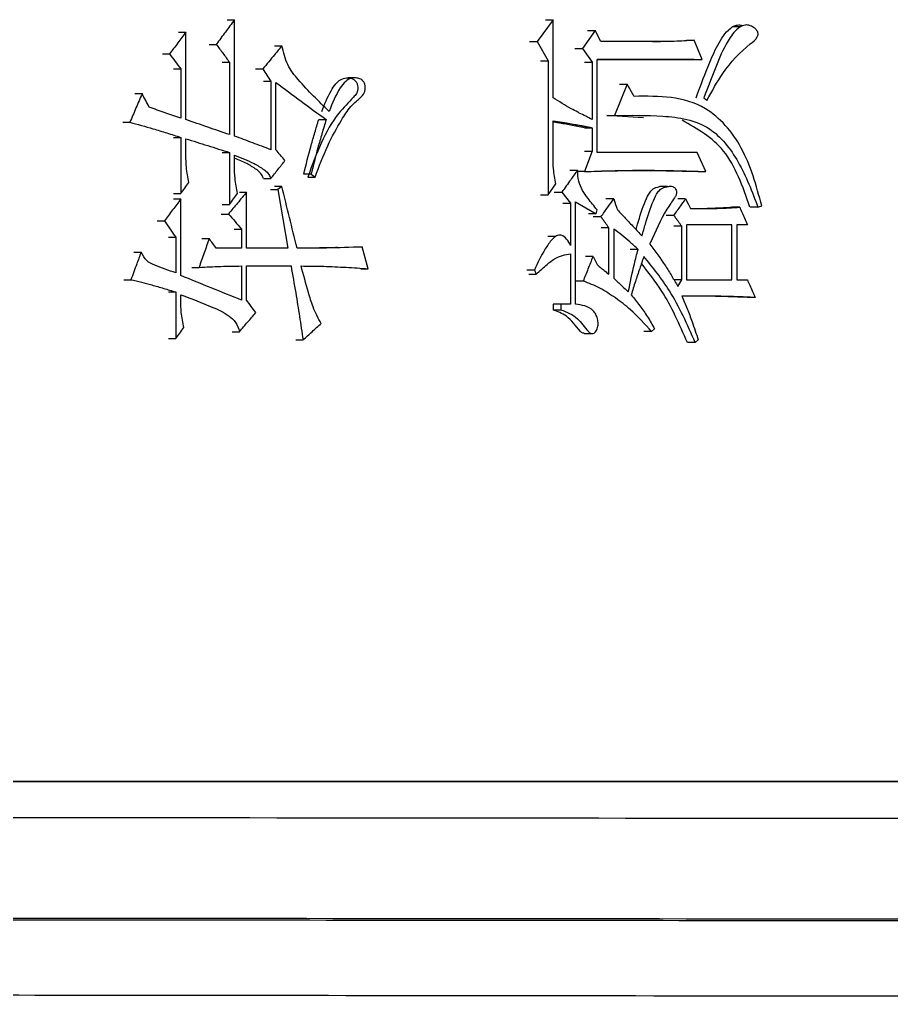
# Model space of a CAD drawing. Header units: millimetres. Extents: x 2687 to 4367, y 1046 to 2234.
# Drawn here: x 3475.95 to 3482.84, y 1370.34 to 1378.13 of the extents above; entities that cross this region are included whole.
import ezdxf

# ---------------------------------------------------------------- set-up
doc = ezdxf.new("R2010")
doc.units = ezdxf.units.MM

msp = doc.modelspace()

# ---------------------------------------------------------------- linework, layer by layer
at = {"color": 7, "linetype": 'Continuous', "lineweight": 25}
for p, q in [((3477.5861, 1378.1276), (3477.6435, 1378.1276)), ((3477.6435, 1377.2081), (3477.6435, 1378.1276)), ((3480.1616, 1378.1276), (3480.0373, 1377.9545)), ((3480.101, 1378.1276), (3480.1616, 1378.1276)), ((3480.1616, 1377.511), (3480.1616, 1378.1276)), ((3477.2019, 1378.0302), (3477.2588, 1378.0302)), ((3477.2588, 1377.3379), (3477.2588, 1378.0302)), ((3480.4945, 1378.0411), (3480.394, 1377.9004)), ((3480.4335, 1378.0411), (3480.4945, 1378.0411)), ((3480.5409, 1377.9545), (3480.4945, 1378.0411)), ((3481.6432, 1378.0709), (3481.5802, 1378.0709)), ((3479.9769, 1377.9545), (3480.0373, 1377.9545)), ((3480.0373, 1377.9545), (3480.1228, 1377.8031)), ((3481.0106, 1377.9545), (3480.5409, 1377.9545)), ((3480.9488, 1377.9545), (3481.0106, 1377.9545)), ((3481.2166, 1377.9654), (3481.2787, 1377.9654)), ((3481.3399, 1377.8139), (3481.2787, 1377.9654)), ((3477.4422, 1377.9329), (3477.4994, 1377.9329)), ((3477.9607, 1377.9221), (3478.0186, 1377.9221)), ((3480.3331, 1377.9004), (3480.394, 1377.9004)), ((3480.394, 1377.9004), (3480.4714, 1377.7923)), ((3477.0735, 1377.8572), (3477.1303, 1377.8572)), ((3477.6035, 1377.7923), (3477.6035, 1377.2189)), ((3480.0622, 1377.8031), (3480.1228, 1377.8031)), ((3480.1228, 1377.8031), (3480.1228, 1376.743)), ((3480.4103, 1377.7923), (3480.4714, 1377.7923)), ((3480.4714, 1377.7923), (3480.4714, 1377.338)), ((3480.51, 1377.8139), (3481.3399, 1377.8139)), ((3480.51, 1377.0783), (3480.51, 1377.8139)), ((3481.2773, 1377.8139), (3480.51, 1377.8139)), ((3481.2777, 1377.8139), (3481.3399, 1377.8139)), ((3477.1618, 1377.7382), (3477.2187, 1377.7382)), ((3477.2187, 1377.7382), (3477.2187, 1377.3487)), ((3477.8094, 1377.7382), (3477.8671, 1377.7382)), ((3477.8731, 1377.6408), (3477.9309, 1377.6408)), ((3477.9309, 1377.6408), (3477.9309, 1377.1)), ((3478.5998, 1377.6677), (3478.5409, 1377.6677)), ((3477.9707, 1377.1), (3477.9707, 1377.63)), ((3480.7491, 1377.6192), (3480.6489, 1377.3704)), ((3480.6877, 1377.6192), (3480.7491, 1377.6192)), ((3480.803, 1377.5218), (3480.7491, 1377.6192)), ((3476.8563, 1377.5435), (3476.9129, 1377.5435)), ((3478.3098, 1377.3379), (3478.3681, 1377.3379)), ((3480.1616, 1377.0459), (3480.1616, 1377.3271)), ((3480.8766, 1377.3524), (3480.5873, 1377.3704)), ((3480.5877, 1377.3704), (3480.6489, 1377.3704)), ((3476.7597, 1377.3163), (3476.8161, 1377.3163)), ((3480.4103, 1377.273), (3480.4714, 1377.273)), ((3480.4714, 1377.273), (3480.4714, 1377.0892)), ((3477.2187, 1377.1973), (3477.2187, 1376.7538)), ((3477.2588, 1377.0567), (3477.2588, 1377.1865)), ((3480.4714, 1377.0892), (3480.4095, 1376.9269)), ((3480.4103, 1377.0892), (3480.4714, 1377.0892)), ((3477.5461, 1377.0783), (3477.6035, 1377.0783)), ((3477.6035, 1377.0783), (3477.6035, 1376.6673)), ((3477.6435, 1376.9701), (3477.6435, 1377.0567)), ((3481.3016, 1377.0783), (3480.51, 1377.0783)), ((3481.3704, 1376.9269), (3481.3016, 1377.0783)), ((3480.2945, 1376.9377), (3480.3554, 1376.9377)), ((3477.8728, 1376.8727), (3477.9308, 1376.8727)), ((3478.2491, 1376.9052), (3478.1909, 1376.9052)), ((3478.2491, 1376.9052), (3478.2809, 1376.8836)), ((3480.4095, 1376.9269), (3480.3486, 1376.9269)), ((3481.3079, 1376.9269), (3481.239, 1376.9293)), ((3481.3082, 1376.9269), (3481.3704, 1376.9269)), ((3477.9288, 1376.7862), (3477.9867, 1376.7863)), ((3478.0185, 1376.8079), (3477.9606, 1376.8079)), ((3478.0185, 1376.8079), (3477.9867, 1376.7863)), ((3480.1228, 1376.743), (3480.1849, 1376.8295)), ((3481.067, 1376.8088), (3481.0048, 1376.8088)), ((3477.1618, 1376.7105), (3477.2187, 1376.7105)), ((3477.2187, 1376.1048), (3477.2187, 1376.7105)), ((3477.6818, 1376.7646), (3477.7394, 1376.7646)), ((3477.7394, 1376.3211), (3477.7394, 1376.7646)), ((3480.0622, 1376.743), (3480.1228, 1376.743)), ((3480.1707, 1376.7646), (3480.2314, 1376.7646)), ((3480.2314, 1376.7646), (3480.3011, 1376.6781)), ((3480.6412, 1376.7105), (3480.58, 1376.7105)), ((3481.2098, 1376.7106), (3481.1478, 1376.7106)), ((3480.2403, 1376.6781), (3480.3011, 1376.6781)), ((3480.3011, 1376.6781), (3480.3011, 1376.3427)), ((3480.3399, 1376.6889), (3480.5023, 1376.5916)), ((3480.5023, 1376.5916), (3480.51, 1376.624)), ((3481.6373, 1376.6457), (3481.5747, 1376.6456)), ((3477.5381, 1376.5915), (3477.5955, 1376.5915)), ((3480.5023, 1376.5916), (3480.4412, 1376.5916)), ((3480.5409, 1376.5699), (3480.4798, 1376.5699)), ((3481.1179, 1376.5807), (3481.056, 1376.5807)), ((3477.0333, 1376.5374), (3477.0901, 1376.5374)), ((3477.6419, 1376.4725), (3477.6994, 1376.4725)), ((3477.6994, 1376.4725), (3477.6994, 1376.3211)), ((3480.6027, 1376.4834), (3480.5415, 1376.4834)), ((3480.6027, 1376.1156), (3480.6027, 1376.4834)), ((3480.6412, 1376.4726), (3480.6412, 1376.0831)), ((3481.1792, 1376.4942), (3481.1172, 1376.4942)), ((3481.1792, 1376.0723), (3481.1792, 1376.4942)), ((3481.5764, 1376.505), (3481.2175, 1376.505)), ((3481.2175, 1376.505), (3481.2175, 1376.0723)), ((3481.5136, 1376.505), (3481.2175, 1376.505)), ((3481.5764, 1376.505), (3481.5139, 1376.505)), ((3481.5764, 1376.0723), (3481.5764, 1376.505)), ((3481.6982, 1376.505), (3481.6145, 1376.505)), ((3481.6145, 1376.505), (3481.6145, 1376.0723)), ((3481.6982, 1376.505), (3481.6355, 1376.505)), ((3477.1216, 1376.4076), (3477.1785, 1376.4076)), ((3477.1785, 1376.4076), (3477.1785, 1376.1264)), ((3477.3862, 1376.3968), (3477.4434, 1376.3968)), ((3480.1826, 1376.414), (3480.1216, 1376.414)), ((3477.6994, 1376.3211), (3477.4994, 1376.3211)), ((3478.0663, 1376.3211), (3477.7394, 1376.3211)), ((3478.4586, 1376.327), (3478.5941, 1376.3319)), ((3478.5941, 1376.3319), (3478.6532, 1376.3319)), ((3480.8338, 1376.3103), (3480.7723, 1376.3103)), ((3476.8483, 1376.2888), (3476.9049, 1376.2888)), ((3480.3011, 1376.2778), (3480.3011, 1375.8776)), ((3480.4791, 1376.2562), (3480.4181, 1376.2562)), ((3477.3061, 1376.1697), (3477.3632, 1376.1697)), ((3477.6994, 1376.1805), (3477.6995, 1375.91)), ((3477.7394, 1376.1805), (3478.0901, 1376.1805)), ((3477.7394, 1375.91), (3477.7394, 1376.1805)), ((3478.0322, 1376.1805), (3478.0901, 1376.1805)), ((3478.6418, 1376.1588), (3478.7006, 1376.1589)), ((3480.014, 1376.148), (3479.9536, 1376.148)), ((3479.9691, 1376.1156), (3480.0295, 1376.1156)), ((3480.014, 1376.148), (3480.0295, 1376.1156)), ((3476.7677, 1376.0723), (3476.8242, 1376.0723)), ((3481.1792, 1376.0723), (3481.1172, 1376.0723)), ((3481.2175, 1376.0723), (3481.5764, 1376.0723)), ((3481.6145, 1376.0723), (3481.6982, 1376.0723)), ((3477.1785, 1375.9749), (3477.1785, 1375.6072)), ((3477.2187, 1375.91), (3477.2187, 1375.9533)), ((3481.759, 1375.9317), (3481.6962, 1375.9317)), ((3480.1626, 1375.8776), (3480.1626, 1375.8343)), ((3480.2236, 1375.8776), (3480.163, 1375.8776)), ((3480.2236, 1375.8776), (3480.2236, 1375.8343)), ((3480.3011, 1375.8776), (3480.2236, 1375.8776)), ((3480.1626, 1375.8343), (3480.2236, 1375.8343)), ((3477.6259, 1375.6612), (3477.6834, 1375.6612)), ((3480.4082, 1375.6466), (3480.4696, 1375.6466)), ((3480.9414, 1375.6613), (3480.9645, 1375.6829)), ((3478.1275, 1375.5963), (3478.1856, 1375.5963)), ((3481.2863, 1375.5747), (3481.2239, 1375.5747)), ((3481.2863, 1375.5747), (3481.3093, 1375.5964))]:
    msp.add_line(p, q, dxfattribs=at)
at = {"color": 7, "linetype": 'Continuous', "lineweight": 25, "flags": 128}
for points in [[(3477.5461, 1377.7923), (3477.5747, 1377.7923), (3477.6035, 1377.7923)], [(3481.3552, 1377.511), (3481.3666, 1377.5002), (3481.3781, 1377.4894)], [(3477.1618, 1377.1973), (3477.1778, 1377.1973), (3477.1941, 1377.1973), (3477.2187, 1377.1973)], [(3478.2227, 1376.8836), (3478.237, 1376.8836), (3478.2516, 1376.8836), (3478.2662, 1376.8836), (3478.2809, 1376.8836)], [(3477.9867, 1376.7863), (3478.0265, 1376.5537), (3478.0663, 1376.3211)], [(3477.1618, 1376.7538), (3477.176, 1376.7538), (3477.1904, 1376.7538), (3477.2187, 1376.7538)], [(3480.6412, 1376.7105), (3480.6567, 1376.6673), (3480.6721, 1376.624)], [(3481.2098, 1376.7106), (3481.229, 1376.6727), (3481.2481, 1376.6348)], [(3477.5461, 1376.6673), (3477.5604, 1376.6673), (3477.575, 1376.6673), (3477.6035, 1376.6673)], [(3480.3399, 1375.8776), (3480.3399, 1376.2833), (3480.3399, 1376.6889)], [(3481.7818, 1376.6457), (3481.7562, 1376.6457), (3481.7374, 1376.6457), (3481.719, 1376.6457)], [(3478.7006, 1376.1589), (3478.6769, 1376.2454), (3478.6532, 1376.3319)], [(3480.4791, 1376.2562), (3480.4946, 1376.2238), (3480.51, 1376.1913)], [(3480.4018, 1376.0615), (3480.3863, 1376.0615), (3480.3708, 1376.0615), (3480.3408, 1376.0615)], [(3481.1486, 1376.0182), (3481.1639, 1376.0453), (3481.1792, 1376.0723)], [(3477.1216, 1375.9749), (3477.1361, 1375.9749), (3477.1507, 1375.9749), (3477.1785, 1375.9749)], [(3477.1216, 1375.6072), (3477.1358, 1375.6072), (3477.1502, 1375.6072), (3477.1785, 1375.6072)], [(3480.9414, 1375.6613), (3480.9188, 1375.6613), (3480.8991, 1375.6613), (3480.8798, 1375.6613)]]:
    msp.add_lwpolyline(points, dxfattribs=at)
at = {"color": 7, "linetype": 'Continuous', "lineweight": 25}
for points, knots in [([(3477.6435, 1378.1276), (3477.6195, 1378.0951), (3477.5715, 1378.0302), (3477.5235, 1377.9653), (3477.4994, 1377.9329)], [0, 0, 0, 0, 0.5, 1, 1, 1, 1]), ([(3477.2588, 1378.0302), (3477.2374, 1378.0014), (3477.1946, 1377.9437), (3477.1517, 1377.886), (3477.1303, 1377.8572)], [0, 0, 0, 0, 0.5, 1, 1, 1, 1]), ([(3481.2927, 1377.511), (3481.3227, 1377.5916), (3481.3728, 1377.7266), (3481.4513, 1377.9107), (3481.5191, 1378.0242), (3481.5827, 1378.0757), (3481.6205, 1378.0877), (3481.6472, 1378.0866), (3481.6593, 1378.079), (3481.6607, 1378.0782)], [0, 0, 0, 0, 0.340614, 0.570086, 0.802719, 0.875052, 0.933763, 0.992662, 1, 1, 1, 1]), ([(3481.3781, 1377.4894), (3481.4185, 1377.5627), (3481.5135, 1377.7352), (3481.6569, 1377.8906), (3481.7655, 1377.9696), (3481.7815, 1378.0024), (3481.7836, 1378.0138), (3481.7823, 1378.0252), (3481.7761, 1378.0395), (3481.7594, 1378.0595), (3481.7298, 1378.0788), (3481.6901, 1378.0897), (3481.6441, 1378.076), (3481.5863, 1378.0265), (3481.5106, 1377.9094), (3481.4358, 1377.7266), (3481.3821, 1377.583), (3481.3552, 1377.511)], [0, 0, 0, 0, 0.163724, 0.385241, 0.440262, 0.448909, 0.455116, 0.461357, 0.469621, 0.484499, 0.514444, 0.547094, 0.577932, 0.622921, 0.7083, 0.85364, 1, 1, 1, 1]), ([(3481.2787, 1377.9654), (3481.2522, 1377.9635), (3481.1991, 1377.9598), (3481.1097, 1377.9558), (3481.0468, 1377.955), (3481.0106, 1377.9545)], [0, 0, 0, 0, 0.29749, 0.594994, 1, 1, 1, 1]), ([(3477.4994, 1377.9329), (3477.5168, 1377.9094), (3477.5515, 1377.8626), (3477.5862, 1377.8157), (3477.6035, 1377.7923)], [0, 0, 0, 0, 0.499999, 1, 1, 1, 1]), ([(3478.0185, 1377.9221), (3477.9991, 1377.8984), (3477.9641, 1377.8559), (3477.9136, 1377.7946), (3477.8826, 1377.757), (3477.8671, 1377.7382)], [0, 0, 0, 0, 0.386049, 0.693024, 1, 1, 1, 1]), ([(3478.3919, 1377.4028), (3478.3088, 1377.4829), (3478.1927, 1377.5949), (3478.0554, 1377.7672), (3478.031, 1377.87), (3478.0186, 1377.9221)], [0, 0, 0, 0, 0.553442, 0.773992, 1, 1, 1, 1]), ([(3477.1303, 1377.8572), (3477.145, 1377.8373), (3477.1745, 1377.7977), (3477.204, 1377.758), (3477.2187, 1377.7382)], [0, 0, 0, 0, 0.499999, 1, 1, 1, 1]), ([(3477.8671, 1377.7382), (3477.8777, 1377.7219), (3477.899, 1377.6895), (3477.9203, 1377.657), (3477.9309, 1377.6408)], [0, 0, 0, 0, 0.499999, 1, 1, 1, 1]), ([(3478.3332, 1377.4028), (3478.3556, 1377.4588), (3478.3865, 1377.5358), (3478.4395, 1377.6188), (3478.4807, 1377.657), (3478.5261, 1377.6702), (3478.5639, 1377.6663), (3478.5901, 1377.6539), (3478.6058, 1377.638), (3478.6153, 1377.6176), (3478.6193, 1377.5938), (3478.6173, 1377.5685), (3478.6062, 1377.5396), (3478.5535, 1377.4816), (3478.38, 1377.3096), (3478.2902, 1377.0669), (3478.2223, 1376.8836)], [0, 0, 0, 0, 0.133499, 0.184051, 0.225722, 0.267722, 0.304937, 0.324851, 0.341374, 0.357927, 0.374455, 0.392764, 0.411749, 0.441496, 0.578283, 1, 1, 1, 1]), ([(3478.2809, 1376.8836), (3478.3122, 1376.9676), (3478.371, 1377.1257), (3478.4719, 1377.3071), (3478.547, 1377.4276), (3478.6027, 1377.4807), (3478.6409, 1377.5115), (3478.6666, 1377.5408), (3478.6773, 1377.5731), (3478.6781, 1377.6), (3478.6719, 1377.6254), (3478.6593, 1377.6452), (3478.6387, 1377.6603), (3478.6067, 1377.6695), (3478.5642, 1377.6672), (3478.5167, 1377.6404), (3478.452, 1377.5546), (3478.4175, 1377.4676), (3478.3919, 1377.4028)], [0, 0, 0, 0, 0.197624, 0.371591, 0.471167, 0.521337, 0.556787, 0.592598, 0.61138, 0.630161, 0.649113, 0.666951, 0.682877, 0.711545, 0.752921, 0.793459, 0.846543, 1, 1, 1, 1]), ([(3477.9707, 1377.63), (3478.0371, 1377.5813), (3478.1698, 1377.484), (3478.302, 1377.3866), (3478.3681, 1377.3379)], [0, 0, 0, 0, 0.5, 1, 1, 1, 1]), ([(3476.9129, 1377.5435), (3476.8968, 1377.5056), (3476.8645, 1377.4299), (3476.8322, 1377.3542), (3476.8161, 1377.3163)], [0, 0, 0, 0, 0.499999, 1, 1, 1, 1]), ([(3476.9693, 1377.4353), (3476.9599, 1377.4533), (3476.9411, 1377.4894), (3476.9223, 1377.5254), (3476.9129, 1377.5435)], [0, 0, 0, 0, 0.499998, 1, 1, 1, 1]), ([(3480.4714, 1377.338), (3480.4373, 1377.3552), (3480.399, 1377.3746), (3480.3439, 1377.4033), (3480.2735, 1377.4403), (3480.2093, 1377.4809), (3480.1616, 1377.511)], [0, 0, 0, 0, 0.325176, 0.365823, 0.528414, 1, 1, 1, 1]), ([(3481.8122, 1376.6565), (3481.7685, 1376.8158), (3481.6833, 1377.1263), (3481.3269, 1377.5262), (3481.0003, 1377.5235), (3480.803, 1377.5218)], [0, 0, 0, 0, 0.294377, 0.573566, 1, 1, 1, 1]), ([(3477.2187, 1377.3487), (3477.1772, 1377.3632), (3477.0941, 1377.392), (3477.0109, 1377.4209), (3476.9693, 1377.4353)], [0, 0, 0, 0, 0.499999, 1, 1, 1, 1]), ([(3477.6035, 1377.2189), (3477.5461, 1377.2388), (3477.4314, 1377.2784), (3477.3164, 1377.3181), (3477.2588, 1377.3379)], [0, 0, 0, 0, 0.5, 1, 1, 1, 1]), ([(3478.1906, 1376.9052), (3478.2094, 1376.9814), (3478.2367, 1377.0923), (3478.2786, 1377.2356), (3478.2992, 1377.3038), (3478.3095, 1377.3379)], [0, 0, 0, 0, 0.52212, 0.761035, 1, 1, 1, 1]), ([(3478.3681, 1377.3379), (3478.3569, 1377.3007), (3478.3343, 1377.2262), (3478.2927, 1377.0828), (3478.2662, 1376.975), (3478.2491, 1376.9052)], [0, 0, 0, 0, 0.260983, 0.521979, 1, 1, 1, 1]), ([(3480.1616, 1377.3271), (3480.1639, 1377.3268), (3480.1684, 1377.3261), (3480.1741, 1377.3253), (3480.1798, 1377.3245), (3480.1844, 1377.3238), (3480.1889, 1377.3232), (3480.1935, 1377.3225), (3480.198, 1377.3219), (3480.2037, 1377.321), (3480.2083, 1377.3204), (3480.214, 1377.3195), (3480.2196, 1377.3187), (3480.2265, 1377.3177), (3480.2333, 1377.3166), (3480.2401, 1377.3156), (3480.2469, 1377.3145), (3480.2606, 1377.3124), (3480.2901, 1377.3077), (3480.3196, 1377.3025), (3480.3422, 1377.2983), (3480.3513, 1377.2966), (3480.3603, 1377.2949), (3480.3716, 1377.2928), (3480.3807, 1377.291), (3480.3897, 1377.2893), (3480.3965, 1377.288), (3480.4022, 1377.2869), (3480.4078, 1377.2858), (3480.4123, 1377.2849), (3480.4168, 1377.284), (3480.4213, 1377.2831), (3480.4259, 1377.2822), (3480.4315, 1377.281), (3480.436, 1377.2801), (3480.4417, 1377.279), (3480.4462, 1377.2781), (3480.4507, 1377.2772), (3480.4552, 1377.2763), (3480.4597, 1377.2754), (3480.4655, 1377.2742), (3480.469, 1377.2735), (3480.4714, 1377.273)], [0, 0, 0, 0, 0.021952, 0.043903, 0.054879, 0.07683, 0.087806, 0.098782, 0.120733, 0.131709, 0.15366, 0.164636, 0.186587, 0.208539, 0.23049, 0.252442, 0.274393, 0.296345, 0.384151, 0.559767, 0.581718, 0.603669, 0.647572, 0.669524, 0.713427, 0.735378, 0.75733, 0.779281, 0.790257, 0.812208, 0.823184, 0.83416, 0.856111, 0.867087, 0.889038, 0.900014, 0.921965, 0.932941, 0.943917, 0.965868, 0.976844, 1, 1, 1, 1]), ([(3480.6489, 1377.3704), (3480.7748, 1377.372), (3481.0263, 1377.3751), (3481.3943, 1377.3232), (3481.6442, 1377.0079), (3481.7353, 1376.768), (3481.7818, 1376.6457)], [0, 0, 0, 0, 0.273656, 0.546764, 0.768873, 1, 1, 1, 1]), ([(3481.7187, 1376.6457), (3481.6612, 1376.8089), (3481.5497, 1377.1257), (3481.3019, 1377.2656), (3481.1819, 1377.3334)], [0, 0, 0, 0, 0.515406, 1, 1, 1, 1]), ([(3476.8161, 1377.3163), (3476.8772, 1377.3), (3476.9753, 1377.2737), (3477.1091, 1377.2324), (3477.1822, 1377.209), (3477.2187, 1377.1973)], [0, 0, 0, 0, 0.452168, 0.726066, 1, 1, 1, 1]), ([(3480.41, 1377.273), (3480.3739, 1377.2803), (3480.3045, 1377.2944), (3480.2216, 1377.3088), (3480.1748, 1377.3159), (3480.1616, 1377.3178)], [0, 0, 0, 0, 0.437629, 0.840944, 1, 1, 1, 1]), ([(3477.2588, 1377.1865), (3477.3164, 1377.1685), (3477.4314, 1377.1324), (3477.5461, 1377.0963), (3477.6035, 1377.0783)], [0, 0, 0, 0, 0.5, 1, 1, 1, 1]), ([(3477.9309, 1377.1), (3477.883, 1377.118), (3477.7874, 1377.154), (3477.6914, 1377.1901), (3477.6435, 1377.2081)], [0, 0, 0, 0, 0.5000003, 1, 1, 1, 1]), ([(3478.0424, 1377.0134), (3478.0305, 1377.0278), (3478.0066, 1377.0567), (3477.9827, 1377.0855), (3477.9707, 1377.1)], [0, 0, 0, 0, 0.500001, 1, 1, 1, 1]), ([(3477.2829, 1376.8403), (3477.275, 1376.8801), (3477.2607, 1376.9512), (3477.2594, 1377.0244), (3477.2588, 1377.0567)], [0, 0, 0, 0, 0.558835, 1, 1, 1, 1]), ([(3477.6435, 1377.0567), (3477.6957, 1377.0365), (3477.7755, 1377.0057), (3477.8618, 1376.9538), (3477.9104, 1376.9171), (3477.924, 1376.8876), (3477.9308, 1376.8728)], [0, 0, 0, 0, 0.494008, 0.754052, 0.875824, 1, 1, 1, 1]), ([(3477.8727, 1376.8728), (3477.8659, 1376.8876), (3477.8523, 1376.9171), (3477.8038, 1376.9537), (3477.736, 1376.9953), (3477.6761, 1377.019), (3477.6435, 1377.0318)], [0, 0, 0, 0, 0.152424, 0.301831, 0.620832, 1, 1, 1, 1]), ([(3477.9309, 1376.8728), (3477.9404, 1376.8848), (3477.9596, 1376.9089), (3477.9967, 1376.9558), (3478.0243, 1376.9906), (3478.0424, 1377.0134)], [0, 0, 0, 0, 0.257094, 0.514188, 1, 1, 1, 1]), ([(3480.1849, 1376.8295), (3480.1771, 1376.8693), (3480.1633, 1376.9404), (3480.1621, 1377.0136), (3480.1616, 1377.0459)], [0, 0, 0, 0, 0.558835, 1, 1, 1, 1]), ([(3477.6675, 1376.7538), (3477.6595, 1376.7936), (3477.6453, 1376.8647), (3477.644, 1376.9379), (3477.6435, 1376.9701)], [0, 0, 0, 0, 0.558835, 1, 1, 1, 1]), ([(3480.3553, 1376.9377), (3480.3375, 1376.9128), (3480.3079, 1376.8714), (3480.2666, 1376.8137), (3480.2431, 1376.781), (3480.2314, 1376.7646)], [0, 0, 0, 0, 0.432628, 0.716314, 1, 1, 1, 1]), ([(3480.51, 1376.624), (3480.4861, 1376.6539), (3480.4466, 1376.7033), (3480.3936, 1376.7752), (3480.3597, 1376.851), (3480.3568, 1376.9086), (3480.3554, 1376.9377)], [0, 0, 0, 0, 0.3343851, 0.5522025, 0.7732716, 1, 1, 1, 1]), ([(3480.4095, 1376.9269), (3480.4819, 1376.9295), (3480.6265, 1376.9346), (3480.7888, 1376.9375), (3480.8811, 1376.9374), (3480.9036, 1376.9373), (3480.9103, 1376.9372), (3480.9171, 1376.9372), (3480.9238, 1376.9371), (3480.9305, 1376.9371), (3480.9395, 1376.937), (3480.9485, 1376.9369), (3480.9575, 1376.9368), (3480.9643, 1376.9368), (3480.971, 1376.9367), (3480.9777, 1376.9366), (3480.9845, 1376.9365), (3480.9912, 1376.9364), (3481.0002, 1376.9363), (3481.0092, 1376.9362), (3481.0182, 1376.936), (3481.0249, 1376.9359), (3481.0316, 1376.9358), (3481.0384, 1376.9357), (3481.0451, 1376.9356), (3481.0519, 1376.9354), (3481.0586, 1376.9353), (3481.0653, 1376.9352), (3481.0743, 1376.935), (3481.0833, 1376.9348), (3481.0922, 1376.9346), (3481.099, 1376.9345), (3481.1057, 1376.9343), (3481.1124, 1376.9342), (3481.1192, 1376.934), (3481.1259, 1376.9339), (3481.1348, 1376.9337), (3481.1438, 1376.9334), (3481.1528, 1376.9332), (3481.1595, 1376.933), (3481.1662, 1376.9329), (3481.173, 1376.9327), (3481.1797, 1376.9325), (3481.1864, 1376.9323), (3481.1931, 1376.9322), (3481.1998, 1376.932), (3481.2088, 1376.9317), (3481.2178, 1376.9315), (3481.2267, 1376.9312), (3481.2334, 1376.931), (3481.2401, 1376.9308), (3481.2469, 1376.9306), (3481.2536, 1376.9304), (3481.2603, 1376.9302), (3481.2692, 1376.93), (3481.2782, 1376.9297), (3481.2871, 1376.9294), (3481.2938, 1376.9292), (3481.3006, 1376.929), (3481.3073, 1376.9288), (3481.314, 1376.9286), (3481.3207, 1376.9284), (3481.3274, 1376.9282), (3481.3363, 1376.928), (3481.3453, 1376.9277), (3481.3542, 1376.9274), (3481.3619, 1376.9272), (3481.3673, 1376.927), (3481.3704, 1376.9269)], [0, 0, 0, 0, 0.22469, 0.449389, 0.505561, 0.512583, 0.519604, 0.526626, 0.533647, 0.540669, 0.547691, 0.561734, 0.568755, 0.575777, 0.582798, 0.58982, 0.596841, 0.603863, 0.610884, 0.624927, 0.631949, 0.638971, 0.645992, 0.653014, 0.660035, 0.667057, 0.674078, 0.6811, 0.688121, 0.702164, 0.709186, 0.716207, 0.723229, 0.730251, 0.737272, 0.744294, 0.751315, 0.765358, 0.77238, 0.779401, 0.786423, 0.793444, 0.800466, 0.807487, 0.814509, 0.821531, 0.828552, 0.842595, 0.849617, 0.856638, 0.86366, 0.870681, 0.877703, 0.884724, 0.891746, 0.905789, 0.912811, 0.919832, 0.926854, 0.933875, 0.940897, 0.947918, 0.95494, 0.961961, 0.976004, 0.983026, 0.990048, 1, 1, 1, 1]), ([(3480.4859, 1376.9296), (3480.4945, 1376.9298), (3480.5728, 1376.9323), (3480.8258, 1376.9372), (3481.0453, 1376.9343), (3481.1689, 1376.9315), (3481.2145, 1376.9302), (3481.233, 1376.9297), (3481.2386, 1376.9295), (3481.2389, 1376.9295), (3481.2391, 1376.9295)], [0, 0, 0, 0, 0.05514, 0.498585, 0.766188, 0.892547, 0.95596, 0.964089, 0.972518, 1, 1, 1, 1]), ([(3477.2187, 1376.7538), (3477.2294, 1376.7682), (3477.2508, 1376.7971), (3477.2722, 1376.8259), (3477.2829, 1376.8403)], [0, 0, 0, 0, 0.5, 1, 1, 1, 1]), ([(3478.1379, 1376.3211), (3478.118, 1376.4022), (3478.0782, 1376.5645), (3478.0384, 1376.7268), (3478.0185, 1376.8079)], [0, 0, 0, 0, 0.5, 1, 1, 1, 1]), ([(3480.8175, 1376.4688), (3480.8217, 1376.4834), (3480.8443, 1376.5607), (3480.8765, 1376.6619), (3480.9193, 1376.7571), (3480.9571, 1376.7952), (3480.9851, 1376.8057), (3481.0024, 1376.8079), (3481.0045, 1376.8082)], [0, 0, 0, 0, 0.106522, 0.565835, 0.752734, 0.847216, 0.981134, 1, 1, 1, 1]), ([(3480.8646, 1376.4185), (3480.8737, 1376.4498), (3480.9011, 1376.544), (3480.9385, 1376.662), (3480.9813, 1376.757), (3481.0193, 1376.7957), (3481.055, 1376.8068), (3481.0861, 1376.8126), (3481.107, 1376.8099), (3481.1214, 1376.8013), (3481.1314, 1376.7883), (3481.1373, 1376.7721), (3481.1383, 1376.7551), (3481.1338, 1376.7364), (3481.1068, 1376.6948), (3481.025, 1376.583), (3480.9713, 1376.449), (3480.9273, 1376.3564), (3480.926, 1376.3536)], [0, 0, 0, 0, 0.09118, 0.273688, 0.348082, 0.385671, 0.439079, 0.473308, 0.494951, 0.511315, 0.527714, 0.54364, 0.558961, 0.57304, 0.596062, 0.704689, 0.991099, 1, 1, 1, 1]), ([(3477.2187, 1376.7105), (3477.1973, 1376.6817), (3477.1544, 1376.624), (3477.1115, 1376.5663), (3477.0901, 1376.5374)], [0, 0, 0, 0, 0.5, 1, 1, 1, 1]), ([(3477.7394, 1376.7646), (3477.7154, 1376.7358), (3477.6675, 1376.6781), (3477.6195, 1376.6204), (3477.5955, 1376.5915)], [0, 0, 0, 0, 0.5, 1, 1, 1, 1]), ([(3477.6035, 1376.6673), (3477.6142, 1376.6817), (3477.6355, 1376.7105), (3477.6568, 1376.7394), (3477.6675, 1376.7538)], [0, 0, 0, 0, 0.4999996, 1, 1, 1, 1]), ([(3480.5409, 1376.5699), (3480.5498, 1376.5824), (3480.5676, 1376.6074), (3480.6011, 1376.6542), (3480.6256, 1376.6886), (3480.6412, 1376.7105)], [0, 0, 0, 0, 0.266242, 0.532485, 1, 1, 1, 1]), ([(3481.1179, 1376.5807), (3481.1268, 1376.5932), (3481.1444, 1376.6182), (3481.1751, 1376.6615), (3481.1969, 1376.6922), (3481.2098, 1376.7106)], [0, 0, 0, 0, 0.288429, 0.576858, 1, 1, 1, 1]), ([(3480.6721, 1376.624), (3480.6929, 1376.6017), (3480.7355, 1376.5564), (3480.7997, 1376.4878), (3480.8429, 1376.4416), (3480.8646, 1376.4185)], [0, 0, 0, 0, 0.32488, 0.66244, 1, 1, 1, 1]), ([(3481.248, 1376.6351), (3481.2705, 1376.6351), (3481.3363, 1376.6352), (3481.4451, 1376.6385), (3481.5313, 1376.6433), (3481.5744, 1376.6456)], [0, 0, 0, 0, 0.206279, 0.603063, 1, 1, 1, 1]), ([(3481.2481, 1376.6348), (3481.2914, 1376.6348), (3481.3374, 1376.6347), (3481.386, 1376.6351), (3481.3941, 1376.6352), (3481.4022, 1376.6353), (3481.4103, 1376.6354), (3481.417, 1376.6355), (3481.4238, 1376.6356), (3481.4292, 1376.6357), (3481.4359, 1376.6359), (3481.4427, 1376.636), (3481.4535, 1376.6362), (3481.4643, 1376.6365), (3481.475, 1376.6368), (3481.4831, 1376.6371), (3481.4912, 1376.6374), (3481.502, 1376.6377), (3481.5114, 1376.6381), (3481.5209, 1376.6385), (3481.5263, 1376.6388), (3481.533, 1376.6391), (3481.5397, 1376.6394), (3481.5505, 1376.64), (3481.5613, 1376.6406), (3481.5747, 1376.6414), (3481.5855, 1376.6421), (3481.5989, 1376.643), (3481.6097, 1376.6437), (3481.6234, 1376.6447), (3481.6317, 1376.6453), (3481.6373, 1376.6457)], [0, 0, 0, 0, 0.332695, 0.353489, 0.374282, 0.395075, 0.415869, 0.436662, 0.447059, 0.467852, 0.478249, 0.499042, 0.519836, 0.561422, 0.582216, 0.603009, 0.623803, 0.644596, 0.686183, 0.69658, 0.717373, 0.72777, 0.748563, 0.769356, 0.810943, 0.831737, 0.873323, 0.894117, 0.935704, 0.956497, 1, 1, 1, 1]), ([(3481.6373, 1376.6457), (3481.6437, 1376.6309), (3481.657, 1376.6002), (3481.6773, 1376.5533), (3481.6912, 1376.5211), (3481.6982, 1376.505)], [0, 0, 0, 0, 0.3137275, 0.6568637, 1, 1, 1, 1]), ([(3481.7818, 1376.6457), (3481.7869, 1376.6475), (3481.797, 1376.6511), (3481.8071, 1376.6547), (3481.8122, 1376.6565)], [0, 0, 0, 0, 0.4999878, 1, 1, 1, 1]), ([(3477.5955, 1376.5915), (3477.6128, 1376.5717), (3477.6475, 1376.532), (3477.6821, 1376.4924), (3477.6994, 1376.4725)], [0, 0, 0, 0, 0.499998, 1, 1, 1, 1]), ([(3480.6027, 1376.4834), (3480.5938, 1376.4959), (3480.579, 1376.5165), (3480.5584, 1376.5454), (3480.5467, 1376.5617), (3480.5409, 1376.5699)], [0, 0, 0, 0, 0.432649, 0.716324, 1, 1, 1, 1]), ([(3481.1792, 1376.4942), (3481.1704, 1376.5067), (3481.1557, 1376.5273), (3481.1353, 1376.5562), (3481.1237, 1376.5726), (3481.1179, 1376.5807)], [0, 0, 0, 0, 0.432649, 0.716324, 1, 1, 1, 1]), ([(3477.0901, 1376.5374), (3477.1048, 1376.5158), (3477.1343, 1376.4725), (3477.1638, 1376.4293), (3477.1785, 1376.4076)], [0, 0, 0, 0, 0.499998, 1, 1, 1, 1]), ([(3480.8338, 1376.3103), (3480.8124, 1376.3312), (3480.7712, 1376.3714), (3480.7067, 1376.4253), (3480.6631, 1376.4568), (3480.6412, 1376.4726)], [0, 0, 0, 0, 0.349925, 0.674457, 1, 1, 1, 1]), ([(3477.4434, 1376.3968), (3477.43, 1376.359), (3477.4033, 1376.2832), (3477.3766, 1376.2075), (3477.3632, 1376.1697)], [0, 0, 0, 0, 0.499999, 1, 1, 1, 1]), ([(3477.4994, 1376.3211), (3477.4901, 1376.3337), (3477.4714, 1376.359), (3477.4527, 1376.3842), (3477.4434, 1376.3968)], [0, 0, 0, 0, 0.500001, 1, 1, 1, 1]), ([(3480.3011, 1376.3427), (3480.2914, 1376.3601), (3480.2722, 1376.3941), (3480.2316, 1376.4287), (3480.1869, 1376.4216), (3480.1434, 1376.3811), (3480.0817, 1376.2923), (3480.0409, 1376.2054), (3480.014, 1376.148)], [0, 0, 0, 0, 0.121652, 0.238643, 0.329835, 0.425879, 0.621221, 1, 1, 1, 1]), ([(3478.4589, 1376.3263), (3478.4575, 1376.3263), (3478.4519, 1376.3261), (3478.3973, 1376.3243), (3478.3104, 1376.3225), (3478.2187, 1376.3216), (3478.1655, 1376.3213), (3478.1432, 1376.3213), (3478.1378, 1376.3212)], [0, 0, 0, 0, 0.0351185, 0.1395016, 0.536343, 0.8228396, 0.9570858, 1, 1, 1, 1]), ([(3478.6532, 1376.3319), (3478.5595, 1376.3279), (3478.4635, 1376.3239), (3478.3647, 1376.3224), (3478.3574, 1376.3223), (3478.3501, 1376.3222), (3478.3428, 1376.3221), (3478.3355, 1376.322), (3478.3282, 1376.3219), (3478.3209, 1376.3218), (3478.3135, 1376.3218), (3478.3038, 1376.3217), (3478.294, 1376.3216), (3478.2843, 1376.3215), (3478.277, 1376.3215), (3478.2697, 1376.3214), (3478.2623, 1376.3214), (3478.255, 1376.3214), (3478.2477, 1376.3213), (3478.2404, 1376.3213), (3478.2306, 1376.3213), (3478.2209, 1376.3212), (3478.2111, 1376.3212), (3478.2038, 1376.3212), (3478.1965, 1376.3212), (3478.1892, 1376.3212), (3478.1818, 1376.3212), (3478.1745, 1376.3211), (3478.1672, 1376.3211), (3478.1599, 1376.3211), (3478.1501, 1376.3211), (3478.1428, 1376.3211), (3478.1379, 1376.3211)], [0, 0, 0, 0, 0.54643, 0.560604, 0.574777, 0.588951, 0.603124, 0.617298, 0.631471, 0.645645, 0.659818, 0.673992, 0.702338, 0.716512, 0.730685, 0.744859, 0.759032, 0.773206, 0.787379, 0.801553, 0.815726, 0.844073, 0.858247, 0.87242, 0.886594, 0.900767, 0.914941, 0.929114, 0.943288, 0.957461, 0.971635, 1, 1, 1, 1]), ([(3480.7568, 1375.975), (3480.7721, 1376.049), (3480.7952, 1376.1618), (3480.824, 1376.2724), (3480.8338, 1376.3103)], [0, 0, 0, 0, 0.65698, 1, 1, 1, 1]), ([(3480.926, 1376.3536), (3480.9686, 1376.2974), (3481.0298, 1376.2164), (3481.1009, 1376.1011), (3481.1327, 1376.0459), (3481.1486, 1376.0182)], [0, 0, 0, 0, 0.53234, 0.766047, 1, 1, 1, 1]), ([(3476.9048, 1376.2887), (3476.8934, 1376.258), (3476.8743, 1376.2066), (3476.8474, 1376.1345), (3476.8319, 1376.093), (3476.8242, 1376.0723)], [0, 0, 0, 0, 0.425233, 0.712616, 1, 1, 1, 1]), ([(3477.1785, 1376.1264), (3477.1234, 1376.1451), (3477.0464, 1376.1713), (3476.945, 1376.2162), (3476.9184, 1376.2643), (3476.9049, 1376.2887)], [0, 0, 0, 0, 0.554938, 0.774738, 1, 1, 1, 1]), ([(3480.0295, 1376.1156), (3480.0577, 1376.1421), (3480.1039, 1376.1856), (3480.1714, 1376.2402), (3480.2355, 1376.267), (3480.2793, 1376.2742), (3480.3011, 1376.2778)], [0, 0, 0, 0, 0.34464, 0.565757, 0.783533, 1, 1, 1, 1]), ([(3480.4018, 1376.0615), (3480.4147, 1376.094), (3480.4404, 1376.1589), (3480.4662, 1376.2238), (3480.4791, 1376.2562)], [0, 0, 0, 0, 0.5, 1, 1, 1, 1]), ([(3480.8799, 1376.2562), (3480.8688, 1376.2241), (3480.8459, 1376.158), (3480.8124, 1376.0571), (3480.7908, 1375.9879), (3480.7799, 1375.9533)], [0, 0, 0, 0, 0.320379, 0.660141, 1, 1, 1, 1]), ([(3481.2863, 1375.5747), (3481.2237, 1375.7165), (3481.1126, 1375.9677), (3480.9506, 1376.1686), (3480.8799, 1376.2562)], [0, 0, 0, 0, 0.56421, 1, 1, 1, 1]), ([(3477.3632, 1376.1697), (3477.3918, 1376.1712), (3477.4489, 1376.1744), (3477.5611, 1376.1788), (3477.6445, 1376.1798), (3477.6994, 1376.1805)], [0, 0, 0, 0, 0.254777, 0.50956, 1, 1, 1, 1]), ([(3478.0901, 1376.1805), (3478.1028, 1376.1094), (3478.1265, 1375.9768), (3478.1577, 1375.782), (3478.1763, 1375.6582), (3478.1856, 1375.5963)], [0, 0, 0, 0, 0.366425, 0.683185, 1, 1, 1, 1]), ([(3478.1697, 1376.1805), (3478.2295, 1376.18), (3478.3482, 1376.1791), (3478.5252, 1376.1707), (3478.6421, 1376.1628), (3478.7006, 1376.1589)], [0, 0, 0, 0, 0.337206, 0.668546, 1, 1, 1, 1]), ([(3478.3283, 1375.726), (3478.3054, 1375.7688), (3478.2641, 1375.8459), (3478.2186, 1376.0025), (3478.1888, 1376.1109), (3478.1697, 1376.1805)], [0, 0, 0, 0, 0.308167, 0.555958, 1, 1, 1, 1]), ([(3480.51, 1376.1913), (3480.5212, 1376.1822), (3480.5422, 1376.165), (3480.5731, 1376.1398), (3480.5928, 1376.1237), (3480.6027, 1376.1156)], [0, 0, 0, 0, 0.361282, 0.680641, 1, 1, 1, 1]), ([(3481.2239, 1375.5747), (3481.1618, 1375.717), (3481.0619, 1375.9461), (3480.9157, 1376.1296), (3480.8603, 1376.1992)], [0, 0, 0, 0, 0.62094, 1, 1, 1, 1]), ([(3477.6995, 1375.91), (3477.6195, 1375.9425), (3477.4596, 1376.0074), (3477.299, 1376.0723), (3477.2187, 1376.1048)], [0, 0, 0, 0, 0.5, 1, 1, 1, 1]), ([(3480.6412, 1376.0831), (3480.6522, 1376.0733), (3480.6743, 1376.0537), (3480.713, 1376.018), (3480.7402, 1375.9913), (3480.7568, 1375.975)], [0, 0, 0, 0, 0.280921, 0.561854, 1, 1, 1, 1]), ([(3476.8242, 1376.0723), (3476.8795, 1376.0589), (3476.9666, 1376.0377), (3477.0844, 1376.0035), (3477.1471, 1375.9845), (3477.1785, 1375.9749)], [0, 0, 0, 0, 0.465077, 0.732516, 1, 1, 1, 1]), ([(3480.9414, 1375.6613), (3480.8869, 1375.7218), (3480.7974, 1375.821), (3480.6561, 1375.929), (3480.5331, 1376.0093), (3480.4454, 1376.0442), (3480.4018, 1376.0615)], [0, 0, 0, 0, 0.34436, 0.564684, 0.783385, 1, 1, 1, 1]), ([(3481.6982, 1376.0723), (3481.7045, 1376.0576), (3481.7179, 1376.0268), (3481.7381, 1375.98), (3481.752, 1375.9478), (3481.759, 1375.9317)], [0, 0, 0, 0, 0.313727, 0.656864, 1, 1, 1, 1]), ([(3477.2187, 1375.9533), (3477.3038, 1375.9213), (3477.4336, 1375.8726), (3477.5801, 1375.8045), (3477.6572, 1375.7387), (3477.6746, 1375.6873), (3477.6834, 1375.6612)], [0, 0, 0, 0, 0.493619, 0.752072, 0.87418, 1, 1, 1, 1]), ([(3480.7799, 1375.9533), (3480.8024, 1375.9247), (3480.8469, 1375.8682), (3480.9103, 1375.7798), (3480.9464, 1375.7153), (3480.9645, 1375.6829)], [0, 0, 0, 0, 0.3384511, 0.6681197, 1, 1, 1, 1]), ([(3481.759, 1375.9317), (3481.7506, 1375.932), (3481.7338, 1375.9327), (3481.7129, 1375.9336), (3481.6961, 1375.9342), (3481.6835, 1375.9347), (3481.673, 1375.9351), (3481.6625, 1375.9355), (3481.6478, 1375.9361), (3481.6268, 1375.9369), (3481.6058, 1375.9376), (3481.5847, 1375.9383), (3481.5679, 1375.9388), (3481.5469, 1375.9394), (3481.5301, 1375.9399), (3481.509, 1375.9404), (3481.4922, 1375.9407), (3481.4753, 1375.9411), (3481.4585, 1375.9414), (3481.4416, 1375.9416), (3481.4206, 1375.9419), (3481.4058, 1375.942), (3481.391, 1375.9422), (3481.3826, 1375.9422), (3481.3721, 1375.9423), (3481.3636, 1375.9424), (3481.3552, 1375.9424), (3481.3468, 1375.9425), (3481.3383, 1375.9425), (3481.3278, 1375.9425), (3481.3193, 1375.9426), (3481.3088, 1375.9426), (3481.3003, 1375.9426), (3481.2898, 1375.9426), (3481.2813, 1375.9426), (3481.2729, 1375.9426), (3481.2644, 1375.9426), (3481.256, 1375.9426), (3481.2454, 1375.9426), (3481.237, 1375.9426), (3481.2264, 1375.9426), (3481.219, 1375.9426), (3481.2127, 1375.9426), (3481.2084, 1375.9426), (3481.2042, 1375.9426), (3481.1989, 1375.9426), (3481.1947, 1375.9425), (3481.1897, 1375.9425), (3481.1848, 1375.9425), (3481.1811, 1375.9425), (3481.1792, 1375.9425)], [0, 0, 0, 0, 0.043584, 0.087168, 0.10896, 0.130753, 0.152545, 0.163441, 0.185233, 0.228817, 0.272401, 0.294193, 0.337777, 0.35957, 0.403154, 0.424946, 0.46853, 0.490322, 0.512114, 0.555698, 0.577491, 0.621075, 0.631971, 0.653763, 0.664659, 0.686451, 0.697347, 0.708243, 0.730035, 0.740931, 0.762723, 0.773619, 0.795412, 0.806308, 0.8281, 0.838996, 0.849892, 0.871684, 0.88258, 0.904372, 0.915268, 0.93706, 0.942508, 0.947956, 0.958852, 0.9643, 0.975196, 0.980644, 0.990322, 1, 1, 1, 1]), ([(3481.6959, 1375.9317), (3481.6288, 1375.9345), (3481.499, 1375.94), (3481.3267, 1375.9427), (3481.2215, 1375.9425), (3481.1792, 1375.9425)], [0, 0, 0, 0, 0.391116, 0.75565, 1, 1, 1, 1]), ([(3481.1792, 1375.9425), (3481.194, 1375.9095), (3481.2236, 1375.8436), (3481.2662, 1375.7275), (3481.2935, 1375.6444), (3481.3093, 1375.5964)], [0, 0, 0, 0, 0.296607, 0.593255, 1, 1, 1, 1]), ([(3477.2428, 1375.6937), (3477.2348, 1375.7335), (3477.2205, 1375.8046), (3477.2192, 1375.8778), (3477.2187, 1375.91)], [0, 0, 0, 0, 0.558835, 1, 1, 1, 1]), ([(3477.8113, 1375.8127), (3477.7993, 1375.8289), (3477.7753, 1375.8614), (3477.7514, 1375.8938), (3477.7394, 1375.91)], [0, 0, 0, 0, 0.500002, 1, 1, 1, 1]), ([(3480.2236, 1375.8343), (3480.2707, 1375.8166), (3480.3558, 1375.7845), (3480.4138, 1375.688), (3480.4569, 1375.6465), (3480.4774, 1375.6458), (3480.493, 1375.654), (3480.5045, 1375.6666), (3480.5148, 1375.6899), (3480.5194, 1375.7235), (3480.5148, 1375.7636), (3480.5012, 1375.7993), (3480.4708, 1375.8426), (3480.4124, 1375.8679), (3480.364, 1375.8744), (3480.3399, 1375.8776)], [0, 0, 0, 0, 0.230957, 0.41792, 0.453924, 0.487897, 0.511171, 0.535166, 0.56028, 0.61217, 0.662892, 0.713404, 0.762519, 0.88154, 1, 1, 1, 1]), ([(3477.6834, 1375.6612), (3477.7048, 1375.6865), (3477.7474, 1375.737), (3477.79, 1375.7874), (3477.8113, 1375.8127)], [0, 0, 0, 0, 0.4999996, 1, 1, 1, 1]), ([(3480.4073, 1375.6484), (3480.4038, 1375.6483), (3480.3926, 1375.6478), (3480.3448, 1375.6998), (3480.283, 1375.7876), (3480.1991, 1375.8202), (3480.1626, 1375.8343)], [0, 0, 0, 0, 0.0361213, 0.1127116, 0.6141797, 1, 1, 1, 1]), ([(3477.1785, 1375.6072), (3477.1892, 1375.6216), (3477.2107, 1375.6504), (3477.2321, 1375.6793), (3477.2428, 1375.6937)], [0, 0, 0, 0, 0.5, 1, 1, 1, 1]), ([(3478.1856, 1375.5963), (3478.2094, 1375.618), (3478.257, 1375.6612), (3478.3045, 1375.7044), (3478.3283, 1375.726)], [0, 0, 0, 0, 0.5, 1, 1, 1, 1]), ([(3486.1709, 1372.1043), (3485.4338, 1372.1043), (3483.7797, 1372.1042), (3479.93, 1372.1042), (3475.6903, 1372.1042), (3470.0896, 1372.1041), (3464.2378, 1372.1041), (3458.1064, 1372.104), (3451.7111, 1372.1039), (3447.7172, 1372.1039), (3445.013, 1372.1039)], [0, 0, 0, 0, 0.067523, 0.151508, 0.319648, 0.403633, 0.571771, 0.739907, 0.823891, 1, 1, 1, 1]), ([(3445.1211, 1372.1039), (3445.7675, 1372.1039), (3449.0028, 1372.1039), (3454.7548, 1372.104), (3460.9544, 1372.1041), (3466.9638, 1372.1041), (3471.6032, 1372.1042), (3477.1404, 1372.1042), (3481.3488, 1372.1042), (3486.2833, 1372.1043), (3490.881, 1372.1043), (3494.9761, 1372.1043), (3498.6577, 1372.1044), (3501.2662, 1372.1044), (3504.0763, 1372.1045), (3505.9466, 1372.1046), (3507.9749, 1372.1047), (3508.7311, 1372.1047), (3509.2598, 1372.1048)], [0, 0, 0, 0, 0.020124, 0.100733, 0.181328, 0.221587, 0.302184, 0.342442, 0.423039, 0.463298, 0.543894, 0.624491, 0.664749, 0.745346, 0.785604, 0.8662, 0.906458, 1, 1, 1, 1]), ([(3419.944, 1371.8331), (3422.3387, 1371.8338), (3427.1439, 1371.8351), (3434.4681, 1371.836), (3440.4124, 1371.8359), (3444.9444, 1371.8353), (3448.0774, 1371.8348), (3451.1936, 1371.834), (3454.2873, 1371.8331), (3457.3528, 1371.832), (3460.3843, 1371.8307), (3464.6383, 1371.8286), (3470.1787, 1371.8253), (3476.9226, 1371.8201), (3483.6502, 1371.8134), (3489.3712, 1371.806), (3494.0917, 1371.7984), (3497.8944, 1371.791), (3501.3286, 1371.7827), (3504.287, 1371.7737), (3506.7404, 1371.764), (3507.7859, 1371.7571), (3508.3178, 1371.7537)], [0, 0, 0, 0, 0.060834, 0.1220737, 0.183719, 0.2102711, 0.2368979, 0.2635992, 0.2903751, 0.3172255, 0.3441506, 0.3711502, 0.4324096, 0.4986217, 0.5697855, 0.6458999, 0.6994123, 0.7551267, 0.8130428, 0.8731605, 0.9354796, 1, 1, 1, 1]), ([(3509.6106, 1370.9406), (3508.8857, 1370.9451), (3507.436, 1370.9542), (3503.6457, 1370.9671), (3498.7476, 1370.9792), (3492.7069, 1370.9902), (3485.659, 1370.9999), (3477.7161, 1371.0082), (3469.0165, 1371.0149), (3459.7091, 1371.0199), (3449.9519, 1371.0232), (3439.918, 1371.0246), (3429.7577, 1371.0243), (3423.0696, 1371.0225), (3419.7256, 1371.0216)], [0, 0, 0, 0, 0.083333, 0.166667, 0.25, 0.333334, 0.416667, 0.5, 0.583334, 0.666667, 0.75, 0.833334, 0.916667, 1, 1, 1, 1]), ([(3509.0738, 1370.9545), (3508.5741, 1370.9578), (3507.5882, 1370.9643), (3505.3077, 1370.9736), (3502.5469, 1370.9823), (3499.3186, 1370.9903), (3495.7079, 1370.9976), (3491.1619, 1371.0053), (3485.5587, 1371.013), (3478.8401, 1371.0202), (3471.9374, 1371.026), (3465.0079, 1371.0304), (3458.1839, 1371.0337), (3451.5738, 1371.0359), (3445.2639, 1371.0373), (3438.7421, 1371.0379), (3432.1599, 1371.0377), (3425.6814, 1371.0367), (3421.6755, 1371.0356), (3419.8031, 1371.0351)], [0, 0, 0, 0, 0.060587, 0.1195299, 0.1768287, 0.2324833, 0.2864935, 0.3388593, 0.4142998, 0.4860434, 0.5540892, 0.6184368, 0.6790855, 0.7360349, 0.7892846, 0.838834, 0.8991333, 0.9528558, 1, 1, 1, 1]), ([(3419.595, 1370.4329), (3422.6197, 1370.4337), (3428.6562, 1370.4354), (3437.8093, 1370.4357), (3446.8512, 1370.4344), (3455.6786, 1370.4314), (3464.1708, 1370.4268), (3471.0152, 1370.4216), (3476.4724, 1370.4165), (3480.8252, 1370.4118), (3485.283, 1370.4063), (3489.7616, 1370.3997), (3493.8954, 1370.3925), (3497.6359, 1370.3847), (3500.9542, 1370.3766), (3503.9894, 1370.3675), (3506.6416, 1370.3576), (3508.8765, 1370.3469), (3509.8545, 1370.3394), (3510.3536, 1370.3356)], [0, 0, 0, 0, 0.0746907, 0.1490623, 0.2231148, 0.2968479, 0.3702616, 0.4433557, 0.4832428, 0.5266364, 0.5735359, 0.623941, 0.6778511, 0.7254581, 0.7754993, 0.8279744, 0.882883, 0.940225, 1, 1, 1, 1])]:
    msp.add_open_spline(points, degree=3, knots=knots, dxfattribs=at)

doc.saveas('drawing.dxf')
